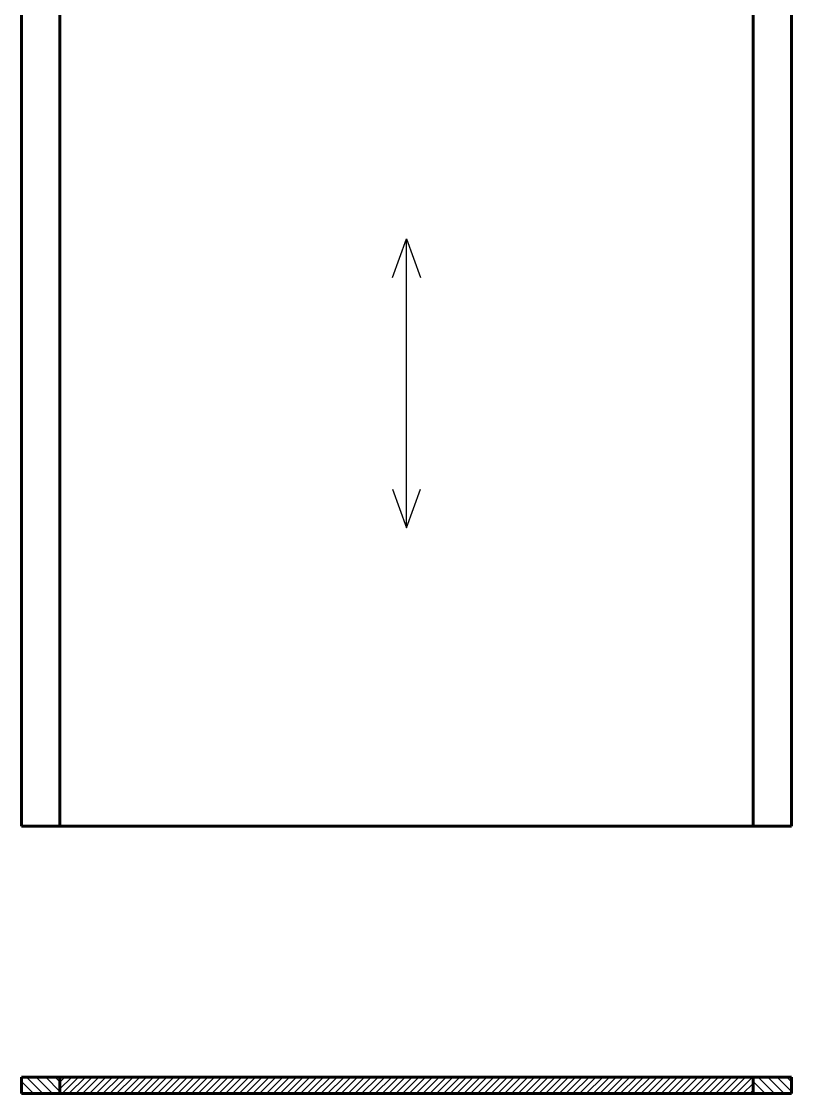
# Model space of a CAD drawing. Header units: inches. Extents: x -4554 to 14101, y -13650 to 2449.
# Drawn here: x -1050 to -250, y -9878 to -8764 of the extents above; entities that cross this region are included whole.
import ezdxf

# ---------------------------------------------------------------- set-up
doc = ezdxf.new("R2010")
doc.units = ezdxf.units.IN
doc.layers.add('Слой1', color=7, linetype='Continuous')

# ---------------------------------------------------------------- blocks, each defined once
blk = doc.blocks.new('*B400')
at = {"layer": 'Слой1', "linetype": 'Continuous'}
for p, q in [((-1010, -9872.7), (-997.8, -9860.5)), ((-1004.9, -9860.5), (-1010, -9865.6)), ((-990.7, -9860.5), (-1007.7, -9877.5)), ((-1000.6, -9877.5), (-983.6, -9860.5)), ((-976.6, -9860.5), (-993.6, -9877.5)), ((-986.5, -9877.5), (-969.5, -9860.5)), ((-962.4, -9860.5), (-979.4, -9877.5)), ((-972.4, -9877.5), (-955.4, -9860.5)), ((-948.3, -9860.5), (-965.3, -9877.5)), ((-958.2, -9877.5), (-941.2, -9860.5)), ((-934.1, -9860.5), (-951.1, -9877.5)), ((-944.1, -9877.5), (-927.1, -9860.5)), ((-920, -9860.5), (-937, -9877.5)), ((-929.9, -9877.5), (-912.9, -9860.5)), ((-905.9, -9860.5), (-922.9, -9877.5)), ((-915.8, -9877.5), (-898.8, -9860.5)), ((-891.7, -9860.5), (-908.7, -9877.5)), ((-901.6, -9877.5), (-884.6, -9860.5)), ((-877.6, -9860.5), (-894.6, -9877.5)), ((-887.5, -9877.5), (-870.5, -9860.5)), ((-863.4, -9860.5), (-880.4, -9877.5)), ((-873.4, -9877.5), (-856.4, -9860.5)), ((-849.3, -9860.5), (-866.3, -9877.5)), ((-859.2, -9877.5), (-842.2, -9860.5)), ((-835.1, -9860.5), (-852.1, -9877.5)), ((-845.1, -9877.5), (-828.1, -9860.5)), ((-821, -9860.5), (-838, -9877.5)), ((-830.9, -9877.5), (-813.9, -9860.5)), ((-806.9, -9860.5), (-823.9, -9877.5)), ((-816.8, -9877.5), (-799.8, -9860.5)), ((-792.7, -9860.5), (-809.7, -9877.5)), ((-802.7, -9877.5), (-785.7, -9860.5)), ((-778.6, -9860.5), (-795.6, -9877.5)), ((-788.5, -9877.5), (-771.5, -9860.5)), ((-764.4, -9860.5), (-781.4, -9877.5)), ((-774.4, -9877.5), (-757.4, -9860.5)), ((-750.3, -9860.5), (-767.3, -9877.5)), ((-760.2, -9877.5), (-743.2, -9860.5)), ((-736.2, -9860.5), (-753.2, -9877.5)), ((-746.1, -9877.5), (-729.1, -9860.5)), ((-722, -9860.5), (-739, -9877.5)), ((-731.9, -9877.5), (-714.9, -9860.5)), ((-707.9, -9860.5), (-724.9, -9877.5)), ((-717.8, -9877.5), (-700.8, -9860.5)), ((-693.7, -9860.5), (-710.7, -9877.5)), ((-703.7, -9877.5), (-686.7, -9860.5)), ((-679.6, -9860.5), (-696.6, -9877.5)), ((-689.5, -9877.5), (-672.5, -9860.5)), ((-665.4, -9860.5), (-682.4, -9877.5)), ((-675.4, -9877.5), (-658.4, -9860.5)), ((-651.3, -9860.5), (-668.3, -9877.5)), ((-661.2, -9877.5), (-644.2, -9860.5)), ((-637.2, -9860.5), (-654.2, -9877.5)), ((-647.1, -9877.5), (-630.1, -9860.5)), ((-623, -9860.5), (-640, -9877.5)), ((-632.9, -9877.5), (-615.9, -9860.5)), ((-608.9, -9860.5), (-625.9, -9877.5)), ((-618.8, -9877.5), (-601.8, -9860.5)), ((-594.7, -9860.5), (-611.7, -9877.5)), ((-604.7, -9877.5), (-587.7, -9860.5)), ((-580.6, -9860.5), (-597.6, -9877.5)), ((-590.5, -9877.5), (-573.5, -9860.5)), ((-566.4, -9860.5), (-583.4, -9877.5)), ((-576.4, -9877.5), (-559.4, -9860.5)), ((-552.3, -9860.5), (-569.3, -9877.5)), ((-562.2, -9877.5), (-545.2, -9860.5)), ((-538.2, -9860.5), (-555.2, -9877.5)), ((-548.1, -9877.5), (-531.1, -9860.5)), ((-524, -9860.5), (-541, -9877.5)), ((-534, -9877.5), (-517, -9860.5)), ((-509.9, -9860.5), (-526.9, -9877.5)), ((-519.8, -9877.5), (-502.8, -9860.5)), ((-495.7, -9860.5), (-512.7, -9877.5)), ((-505.7, -9877.5), (-488.7, -9860.5)), ((-481.6, -9860.5), (-498.6, -9877.5)), ((-491.5, -9877.5), (-474.5, -9860.5)), ((-467.5, -9860.5), (-484.5, -9877.5)), ((-477.4, -9877.5), (-460.4, -9860.5)), ((-453.3, -9860.5), (-470.3, -9877.5)), ((-463.2, -9877.5), (-446.2, -9860.5)), ((-439.2, -9860.5), (-456.2, -9877.5)), ((-449.1, -9877.5), (-432.1, -9860.5)), ((-425, -9860.5), (-442, -9877.5)), ((-435, -9877.5), (-418, -9860.5)), ((-410.9, -9860.5), (-427.9, -9877.5)), ((-420.8, -9877.5), (-403.8, -9860.5)), ((-396.7, -9860.5), (-413.7, -9877.5)), ((-406.7, -9877.5), (-389.7, -9860.5)), ((-382.6, -9860.5), (-399.6, -9877.5)), ((-392.5, -9877.5), (-375.5, -9860.5)), ((-368.5, -9860.5), (-385.5, -9877.5)), ((-378.4, -9877.5), (-361.4, -9860.5)), ((-354.3, -9860.5), (-371.3, -9877.5)), ((-364.2, -9877.5), (-347.2, -9860.5)), ((-340.2, -9860.5), (-357.2, -9877.5)), ((-350.1, -9877.5), (-333.1, -9860.5)), ((-326, -9860.5), (-343, -9877.5)), ((-336, -9877.5), (-319, -9860.5)), ((-311.9, -9860.5), (-328.9, -9877.5)), ((-321.8, -9877.5), (-304.8, -9860.5)), ((-297.7, -9860.5), (-314.7, -9877.5)), ((-307.7, -9877.5), (-290.7, -9860.5)), ((-290, -9866.9), (-300.6, -9877.5)), ((-293.5, -9877.5), (-290, -9874))]:
    blk.add_line(p, q, dxfattribs=at)
blk = doc.blocks.new('*B401')
at = {"layer": 'Слой1', "linetype": 'Continuous'}
for p, q in [((-1044.6, -9860.5), (-1027.6, -9877.5)), ((-1017.7, -9877.5), (-1034.7, -9860.5)), ((-1024.8, -9860.5), (-1010, -9875.3)), ((-1010, -9865.4), (-1014.9, -9860.5)), ((-1037.5, -9877.5), (-1050, -9865)), ((-1050, -9874.9), (-1047.4, -9877.5))]:
    blk.add_line(p, q, dxfattribs=at)
blk = doc.blocks.new('*B402')
at = {"layer": 'Слой1', "linetype": 'Continuous'}
for p, q in [((-284.6, -9860.5), (-267.6, -9877.5)), ((-257.7, -9877.5), (-274.7, -9860.5)), ((-264.8, -9860.5), (-250, -9875.3)), ((-250, -9865.4), (-254.9, -9860.5)), ((-277.5, -9877.5), (-290, -9865)), ((-290, -9874.9), (-287.4, -9877.5))]:
    blk.add_line(p, q, dxfattribs=at)

msp = doc.modelspace()

# ---------------------------------------------------------------- linework, layer by layer
at = {"layer": 'Слой1', "color": 7, "linetype": 'Continuous', "lineweight": 60}
for p, q in [((-1050, -9600), (-1050, -7500)), ((-1010, -9600), (-1010, -7500)), ((-290, -9600), (-290, -7500)), ((-250, -9600), (-250, -7500)), ((-1050, -9600), (-250, -9600)), ((-1050, -9860.5), (-250, -9860.5)), ((-1050, -9877.5), (-1050, -9860.5)), ((-1010, -9877.5), (-1010, -9860.5)), ((-290, -9877.5), (-290, -9860.5)), ((-250, -9877.5), (-250, -9860.5)), ((-1050, -9877.5), (-250, -9877.5))]:
    msp.add_line(p, q, dxfattribs=at)
at = {"layer": 'Слой1', "linetype": 'Continuous'}
for p, q in [((-664.6, -9030), (-650, -8990)), ((-650, -9290), (-650, -8990)), ((-650, -8990), (-635.4, -9030)), ((-664.6, -9250), (-650, -9290)), ((-650, -9290), (-635.4, -9250))]:
    msp.add_line(p, q, dxfattribs=at)

# ---------------------------------------------------------------- block references
at = {"layer": 'Слой1'}
for name in ['*B401', '*B400', '*B402']:
    msp.add_blockref(name, (0, 0), dxfattribs=at)

doc.saveas('drawing.dxf')
